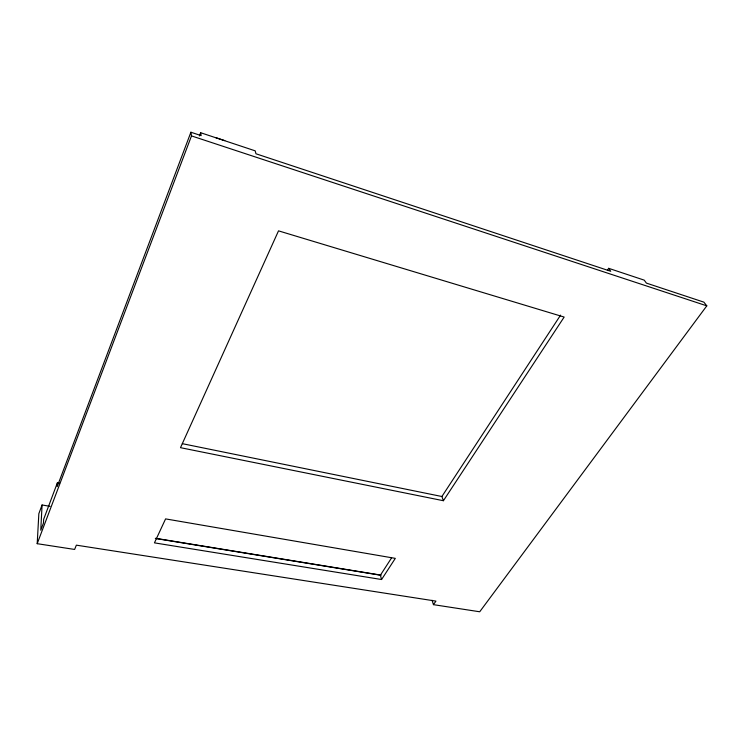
<?xml version="1.0" encoding="UTF-8"?>
<svg xmlns="http://www.w3.org/2000/svg" width="744" height="744" viewBox="0 0 744 744"><rect width="100%" height="100%" fill="white"/><g stroke="black" fill="none" stroke-linecap="round" stroke-linejoin="round"><path stroke-width="1.12" d="M59.613 483.265L57.372 482.856L57.232 486.548L190.901 132.227L201.168 135.631L200.648 132.72L255.201 150.846L255.964 153.775L610.74 271.29L608.676 268.324L607.402 270.239M50.043 506.329L42.073 504.981L40.762 530.212L43.477 523.013L43.664 519.284L57.372 482.856M608.676 268.324L644.23 280.144L646.396 283.101L703.861 302.138L706.8 305.849L479.713 611.773L433.454 604.658L435.938 601.115L76.362 545.157L74.614 549.444L37.2 543.687L38.846 513.667L42.073 504.981M37.2 543.687L191.496 135.901L190.901 132.227M199.401 135.957L200.648 132.72M381.57 579.52L395.315 558.363L165.587 518.894L154.445 542.86L381.57 579.52L380.379 575.205L391.567 557.916M443.415 500.721L564.157 317.056L278.516 230.854L180.494 447.674L443.415 500.721L441.889 496.508L560.576 315.131M155.617 538.303L381.198 575.149M155.31 538.461L380.379 575.205M182.345 443.675L441.889 496.508M191.496 135.901L706.8 305.849M215.648 137.575L224.79 140.616M432.069 600.287L433.454 604.658"/></g></svg>
